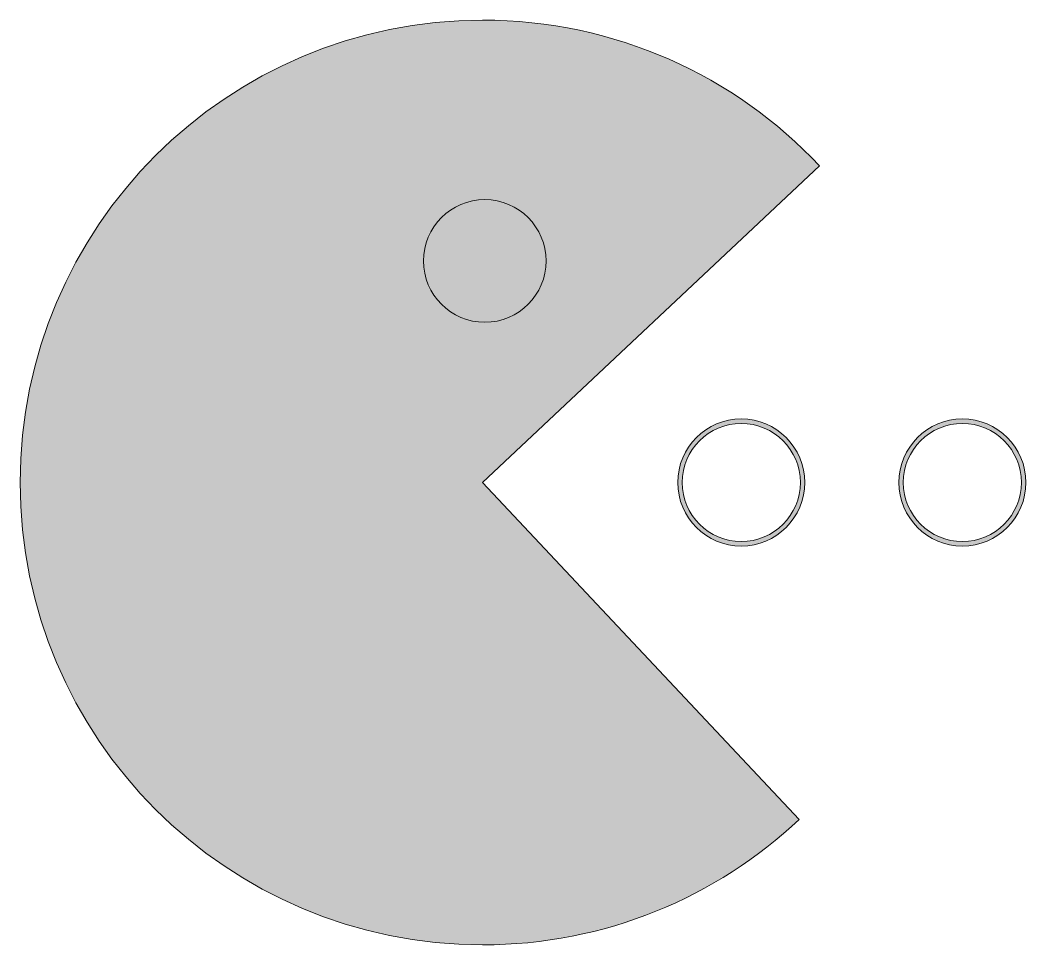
# Model space of a CAD drawing. Header units: inches. Extents: x 9.7 to 90.1, y -87 to -13.1.
import ezdxf

# ---------------------------------------------------------------- set-up
doc = ezdxf.new("R2010")
doc.units = ezdxf.units.IN
doc.header["$MEASUREMENT"] = 0
doc.layers.add('Layer 1', color=7, linetype='Continuous')

# ---------------------------------------------------------------- blocks, each defined once
blk = doc.blocks.new('block 4')
at = {"layer": 'Layer 1', "true_color": 0x231f20}
h = blk.add_hatch(color=250, dxfattribs=at)
h.dxf.hatch_style = 2
edge = h.paths.add_edge_path()
edge.add_spline(control_points=[(51.748, -32.314), (51.748, -35.019), (49.555, -37.214), (46.848, -37.214), (44.142, -37.214), (41.949, -35.019), (41.949, -32.314), (41.949, -29.607), (44.142, -27.413), (46.848, -27.413), (49.555, -27.413), (51.748, -29.607), (51.748, -32.314)], knot_values=[0, 0, 0, 0, 1, 1, 1, 2, 2, 2, 3, 3, 3, 4, 4, 4, 4], degree=3, periodic=1)
at = {"layer": 'Layer 1', "lineweight": 0}
blk.add_open_spline([(51.748, -32.314), (51.748, -35.019), (49.555, -37.214), (46.848, -37.214), (44.142, -37.214), (41.949, -35.019), (41.949, -32.314), (41.949, -29.607), (44.142, -27.413), (46.848, -27.413), (49.555, -27.413), (51.748, -29.607), (51.748, -32.314)], degree=3, knots=[0, 0, 0, 0, 1, 1, 1, 2, 2, 2, 3, 3, 3, 4, 4, 4, 4], dxfattribs=at)
blk = doc.blocks.new('block 3')
at = {"layer": 'Layer 1', "true_color": 0xfff100}
h = blk.add_hatch(color=2, dxfattribs=at)
h.dxf.hatch_style = 2
edge = h.paths.add_edge_path()
edge.add_spline(control_points=[(46.67, -50.022), (46.67, -50.022), (46.67, -50.022), (46.67, -50.022), (46.67, -50.022), (73.593, -24.705), (73.593, -24.705), (66.852, -17.54), (57.284, -13.063), (46.67, -13.063), (26.258, -13.063), (9.711, -29.611), (9.711, -50.022), (9.711, -70.434), (26.258, -86.981), (46.67, -86.981), (56.467, -86.981), (65.372, -83.167), (71.986, -76.946), (71.986, -76.946), (46.67, -50.022), (46.67, -50.022)], knot_values=[0, 0, 0, 0, 1, 1, 1, 2, 2, 2, 3, 3, 3, 4, 4, 4, 5, 5, 5, 6, 6, 6, 7, 7, 7, 7], degree=3, periodic=1)
at = {"layer": 'Layer 1', "lineweight": 0}
blk.add_open_spline([(46.67, -50.022), (46.67, -50.022), (46.67, -50.022), (46.67, -50.022), (46.67, -50.022), (73.593, -24.705), (73.593, -24.705), (66.852, -17.54), (57.284, -13.063), (46.67, -13.063), (26.258, -13.063), (9.711, -29.611), (9.711, -50.022), (9.711, -70.434), (26.258, -86.981), (46.67, -86.981), (56.467, -86.981), (65.372, -83.167), (71.986, -76.946), (71.986, -76.946), (46.67, -50.022), (46.67, -50.022)], degree=3, knots=[0, 0, 0, 0, 1, 1, 1, 2, 2, 2, 3, 3, 3, 4, 4, 4, 5, 5, 5, 6, 6, 6, 7, 7, 7, 7], dxfattribs=at)
at = {"layer": 'Layer 1'}
blk.add_blockref('block 4', (0, 0), dxfattribs=at)
blk = doc.blocks.new('block 5')
at = {"layer": 'Layer 1', "true_color": 0x2a388f}
h = blk.add_hatch(color=177, dxfattribs=at)
h.dxf.hatch_style = 2
edge = h.paths.add_edge_path()
edge.add_spline(control_points=[(67.346, -55.099), (64.547, -55.099), (62.27, -52.822), (62.27, -50.022), (62.27, -47.223), (64.547, -44.945), (67.346, -44.945), (70.145, -44.945), (72.422, -47.223), (72.422, -50.022), (72.422, -52.822), (70.145, -55.099), (67.346, -55.099)], knot_values=[0, 0, 0, 0, 1, 1, 1, 2, 2, 2, 3, 3, 3, 4, 4, 4, 4], degree=3, periodic=1)
edge = h.paths.add_edge_path()
edge.add_spline(control_points=[(67.346, -45.298), (64.742, -45.298), (62.623, -47.418), (62.623, -50.022), (62.623, -52.627), (64.742, -54.746), (67.346, -54.746), (69.951, -54.746), (72.069, -52.627), (72.069, -50.022), (72.069, -47.418), (69.951, -45.298), (67.346, -45.298)], knot_values=[0, 0, 0, 0, 1, 1, 1, 2, 2, 2, 3, 3, 3, 4, 4, 4, 4], degree=3, periodic=1)
at = {"layer": 'Layer 1', "lineweight": 0}
for points in [[(67.346, -55.099), (64.547, -55.099), (62.27, -52.822), (62.27, -50.022), (62.27, -47.223), (64.547, -44.945), (67.346, -44.945), (70.145, -44.945), (72.422, -47.223), (72.422, -50.022), (72.422, -52.822), (70.145, -55.099), (67.346, -55.099)], [(67.346, -45.298), (64.742, -45.298), (62.623, -47.418), (62.623, -50.022), (62.623, -52.627), (64.742, -54.746), (67.346, -54.746), (69.951, -54.746), (72.069, -52.627), (72.069, -50.022), (72.069, -47.418), (69.951, -45.298), (67.346, -45.298)]]:
    blk.add_open_spline(points, degree=3, knots=[0, 0, 0, 0, 1, 1, 1, 2, 2, 2, 3, 3, 3, 4, 4, 4, 4], dxfattribs=at)
blk = doc.blocks.new('block 6')
at = {"layer": 'Layer 1', "true_color": 0x2a388f}
h = blk.add_hatch(color=177, dxfattribs=at)
h.dxf.hatch_style = 2
edge = h.paths.add_edge_path()
edge.add_spline(control_points=[(85.018, -55.099), (82.219, -55.099), (79.942, -52.822), (79.942, -50.022), (79.942, -47.223), (82.219, -44.945), (85.018, -44.945), (87.817, -44.945), (90.094, -47.223), (90.094, -50.022), (90.094, -52.822), (87.817, -55.099), (85.018, -55.099)], knot_values=[0, 0, 0, 0, 1, 1, 1, 2, 2, 2, 3, 3, 3, 4, 4, 4, 4], degree=3, periodic=1)
edge = h.paths.add_edge_path()
edge.add_spline(control_points=[(85.018, -45.298), (82.413, -45.298), (80.294, -47.418), (80.294, -50.022), (80.294, -52.627), (82.413, -54.746), (85.018, -54.746), (87.622, -54.746), (89.741, -52.627), (89.741, -50.022), (89.741, -47.418), (87.622, -45.298), (85.018, -45.298)], knot_values=[0, 0, 0, 0, 1, 1, 1, 2, 2, 2, 3, 3, 3, 4, 4, 4, 4], degree=3, periodic=1)
at = {"layer": 'Layer 1', "lineweight": 0}
for points in [[(85.018, -55.099), (82.219, -55.099), (79.942, -52.822), (79.942, -50.022), (79.942, -47.223), (82.219, -44.945), (85.018, -44.945), (87.817, -44.945), (90.094, -47.223), (90.094, -50.022), (90.094, -52.822), (87.817, -55.099), (85.018, -55.099)], [(85.018, -45.298), (82.413, -45.298), (80.294, -47.418), (80.294, -50.022), (80.294, -52.627), (82.413, -54.746), (85.018, -54.746), (87.622, -54.746), (89.741, -52.627), (89.741, -50.022), (89.741, -47.418), (87.622, -45.298), (85.018, -45.298)]]:
    blk.add_open_spline(points, degree=3, knots=[0, 0, 0, 0, 1, 1, 1, 2, 2, 2, 3, 3, 3, 4, 4, 4, 4], dxfattribs=at)
blk = doc.blocks.new('block 2')
at = {"layer": 'Layer 1'}
for name in ['block 3', 'block 5', 'block 6']:
    blk.add_blockref(name, (0, 0), dxfattribs=at)

msp = doc.modelspace()

# ---------------------------------------------------------------- block references
at = {"layer": 'Layer 1'}
msp.add_blockref('block 2', (0, 0), dxfattribs=at)

doc.saveas('drawing.dxf')
